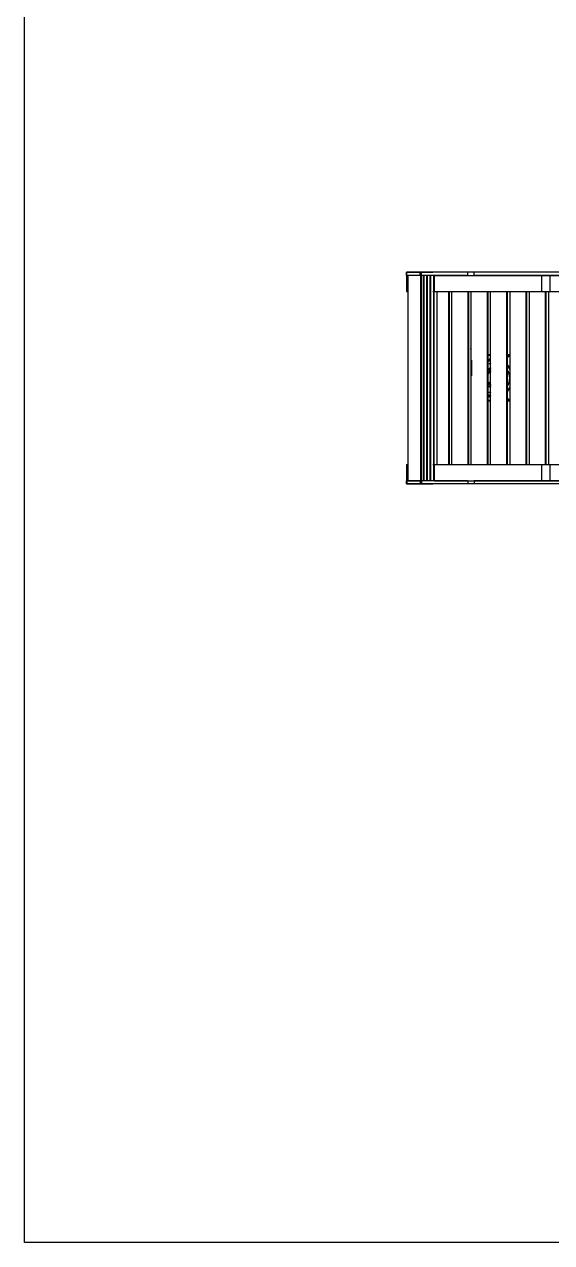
# Model space of a CAD drawing. Header units: millimetres. Extents: x 9483 to 13995, y 24552 to 30933.
# Drawn here: x 9483 to 11114, y 24552 to 28320 of the extents above; entities that cross this region are included whole.
import ezdxf

# ---------------------------------------------------------------- set-up
doc = ezdxf.new("R2010")
doc.units = ezdxf.units.MM
doc.header["$LTSCALE"] = 3
doc.layers.add('DomyÅ›lny', color=7, linetype='Continuous')

msp = doc.modelspace()

# ---------------------------------------------------------------- linework, layer by layer
msp.add_lwpolyline([(9483.3, 24552.5), (9483.3, 30933.2), (13995, 30933.2), (13995, 24552.5)], close=True)
at = {"layer": 'DomyÅ›lny', "color": 0}
for p, q in [((10664.9, 27543.6), (10664.9, 27493.6)), ((10664.9, 27543.6), (10670, 27543.6)), ((10665.2, 27543.6), (10665.2, 27553.6)), ((10665.3, 27553.6), (10746.3, 27553.6)), ((10665.7, 27553.6), (10665.7, 27543.6)), ((10666, 27543.6), (10666, 27553.6)), ((10707.2, 27553.6), (10666, 27553.6)), ((10707.2, 27543.6), (10666, 27543.6)), ((10670, 27493.6), (10670, 27543.6)), ((10670, 26908.6), (10670, 27543.6)), ((10708.1, 27543.6), (10670, 27543.6)), ((10707.2, 27543.6), (10707.2, 27553.6)), ((10708.1, 27543.6), (10708.1, 26908.6)), ((10711, 27543.6), (10711, 26908.6)), ((10855.2, 27553.6), (10711.8, 27553.6)), ((10711.8, 27543.6), (10711.8, 27553.6)), ((10855.2, 27543.6), (10711.8, 27543.6)), ((10718, 26908.6), (10718, 27543.6)), ((10719.9, 26908.6), (10719.9, 27543.6)), ((10728.6, 26908.6), (10728.6, 27543.6)), ((10730.3, 26908.6), (10730.3, 27543.6)), ((10739, 26908.6), (10739, 27543.6)), ((10740.7, 26908.6), (10740.7, 27543.6)), ((10749.4, 26908.6), (10749.4, 27543.6)), ((10751.9, 27493.6), (10751.9, 27543.6)), ((10751.9, 27543.6), (11084.1, 27543.6)), ((10855.2, 27543.6), (10855.2, 27553.6)), ((11211, 27553.6), (10874.9, 27553.6)), ((10874.9, 27543.6), (10874.9, 27553.6)), ((11211, 27543.6), (10874.9, 27543.6)), ((11084.1, 27493.6), (11084.1, 27543.6)), ((11109.3, 27493.6), (11109.3, 27543.6)), ((11109.3, 27543.6), (11163.9, 27543.6)), ((10664.9, 27493.6), (10670, 27493.6)), ((10751.1, 26958.3), (10751.1, 27494.5)), ((10751.9, 27493.6), (11084.1, 27493.6)), ((10759.8, 26958.6), (10759.8, 27493.6)), ((10795.8, 26958.6), (10795.8, 27493.6)), ((10797.7, 27493.6), (10806.4, 27493.6)), ((10797.9, 26958.6), (10797.9, 27493.6)), ((10805.8, 26958.6), (10805.8, 27493.6)), ((10855.7, 26958.6), (10855.7, 27493.6)), ((10857.6, 27493.6), (10866.4, 27493.6)), ((10857.8, 26958.6), (10857.8, 27493.6)), ((10865.7, 26958.6), (10865.7, 27493.6)), ((10915.6, 26958.6), (10915.6, 27493.6)), ((10917.5, 27493.6), (10926.3, 27493.6)), ((10917.7, 26958.6), (10917.7, 27493.6)), ((10925.6, 26958.6), (10925.6, 27493.6)), ((10975.5, 26958.6), (10975.5, 27493.6)), ((10977.5, 27493.6), (10986.2, 27493.6)), ((10977.6, 26958.6), (10977.6, 27493.6)), ((10985.5, 26958.6), (10985.5, 27493.6)), ((11035.4, 26958.6), (11035.4, 27493.6)), ((11037.4, 27493.6), (11046.1, 27493.6)), ((11037.5, 26958.6), (11037.5, 27493.6)), ((11045.4, 26958.6), (11045.4, 27493.6)), ((11095.4, 26958.6), (11095.4, 27493.6)), ((11097.3, 27493.6), (11106.1, 27493.6)), ((11097.5, 26958.6), (11097.5, 27493.6)), ((11105.4, 26958.6), (11105.4, 27493.6)), ((11109.3, 27493.6), (11163.9, 27493.6)), ((10865.9, 27281.3), (10866, 27232.9)), ((10925.6, 27297.5), (10915.6, 27297.4)), ((10925.6, 27295.5), (10915.6, 27295.4)), ((10985.5, 27297.6), (10975.5, 27297.6)), ((10985.2, 27295.6), (10975.5, 27295.6)), ((10981.6, 27292.9), (10977, 27288.3)), ((10918.7, 27250.7), (10917.6, 27252.7)), ((10977.6, 27163.5), (10981.9, 27159.3)), ((10925.6, 27156.5), (10915.6, 27156.4)), ((10925.6, 27154.5), (10915.6, 27154.4)), ((10985.5, 27156.6), (10975.5, 27156.6)), ((10985.5, 27154.6), (10975.5, 27154.6)), ((10664.9, 26958.6), (10670, 26958.6)), ((10664.9, 26958.6), (10664.9, 26908.6)), ((10670, 26908.6), (10670, 26958.6)), ((10751.9, 26908.6), (10751.9, 26958.6)), ((10751.9, 26958.6), (11084.1, 26958.6)), ((10797.7, 26958.6), (10806.4, 26958.6)), ((10857.6, 26958.6), (10866.4, 26958.6)), ((10917.5, 26958.6), (10926.3, 26958.6)), ((10977.5, 26958.6), (10986.2, 26958.6)), ((11037.4, 26958.6), (11046.1, 26958.6)), ((11084.1, 26908.6), (11084.1, 26958.6)), ((11097.3, 26958.6), (11106.1, 26958.6)), ((11109.3, 26908.6), (11109.3, 26958.6)), ((11109.3, 26958.6), (11163.9, 26958.6)), ((10664.9, 26908.6), (10670, 26908.6)), ((10665.2, 26898.6), (10665.2, 26908.6)), ((10665.3, 26898.6), (10746.3, 26898.6)), ((10665.7, 26898.6), (10665.7, 26908.6)), ((10707.2, 26908.6), (10666, 26908.6)), ((10666, 26908.6), (10666, 26898.6)), ((10707.2, 26898.6), (10666, 26898.6)), ((10670, 26908.6), (10708.1, 26908.6)), ((10707.2, 26908.6), (10707.2, 26898.6)), ((10855.2, 26908.6), (10711.8, 26908.6)), ((10711.8, 26908.6), (10711.8, 26898.6)), ((10855.2, 26898.6), (10711.8, 26898.6)), ((10751.9, 26908.6), (11084.1, 26908.6)), ((10855.2, 26908.6), (10855.2, 26898.6)), ((11211, 26908.6), (10874.9, 26908.6)), ((10874.9, 26908.6), (10874.9, 26898.6)), ((11211, 26898.6), (10874.9, 26898.6)), ((11109.3, 26908.6), (11163.9, 26908.6))]:
    msp.add_line(p, q, dxfattribs=at)
for points in [[(10665.7, 27553.6, 0), (10665.4, 27553.6, 0), (10665.3, 27553.6, 0), (10665.2, 27553.6, 0), (10665.2, 27553.6, 0), (10665.2, 27553.6, 0), (10665.2, 27553.6, 0), (10665.2, 27553.6, 0), (10665.2, 27553.6, 0), (10665.2, 27553.6, 0), (10665.2, 27553.6, 0), (10665.2, 27553.6, 0), (10665.2, 27553.6, 0), (10665.2, 27553.6, 0), (10665.2, 27553.6, 0), (10665.2, 27553.6, 0), (10665.2, 27553.6, 0), (10665.2, 27553.6, 0), (10665.2, 27553.6, 0), (10665.2, 27553.6, 0), (10665.2, 27553.6, 0), (10665.2, 27553.6, 0), (10665.3, 27553.6, 0)], [(10665.3, 27543.6, 0), (10665.2, 27543.6, 0), (10665.2, 27543.6, 0), (10665.2, 27543.6, 0), (10665.2, 27543.6, 0), (10665.2, 27543.6, 0), (10665.2, 27543.6, 0), (10665.2, 27543.6, 0), (10665.2, 27543.6, 0), (10665.2, 27543.6, 0), (10665.2, 27543.6, 0), (10665.2, 27543.6, 0), (10665.2, 27543.6, 0), (10665.2, 27543.6, 0), (10665.2, 27543.6, 0), (10665.2, 27543.6, 0), (10665.2, 27543.6, 0), (10665.2, 27543.6, 0), (10665.2, 27543.6, 0), (10665.2, 27543.6, 0), (10665.2, 27543.6, 0), (10665.2, 27543.6, 0), (10665.3, 27543.6, 0), (10665.7, 27543.6, 0)], [(10666, 27553.6, 0), (10665.7, 27553.6, 0)], [(10665.7, 27543.6, 0), (10666, 27543.6, 0)], [(10711.8, 27553.6, 0), (10710, 27553.6, 0), (10707.2, 27553.6, 0)], [(10707.2, 27543.6, 0), (10711.8, 27543.6, 0)], [(10711, 27543.6, 0), (10710.9, 27543.6, 0), (10710.4, 27543.6, 0), (10708.1, 27543.6, 0)], [(10874.9, 27553.6, 0), (10855.2, 27553.6, 0)], [(11084.1, 27543.6, 0), (11109.3, 27543.6, 0)], [(10747.1, 27493.6, 0), (10751.9, 27493.6, 0)], [(11084.1, 27493.6, 0), (11109.3, 27493.6, 0)], [(10925.6, 27271.4, 0), (10920.5, 27269.8, 0), (10915.6, 27267.6, 0)], [(10922, 27255.1, 0), (10917.9, 27252.9, 0), (10917.6, 27252.7, 0), (10917.6, 27252.7, 0), (10917.6, 27252.7, 0), (10917.6, 27252.7, 0), (10917.6, 27252.7, 0), (10917.6, 27252.7, 0), (10917.6, 27252.7, 0), (10917.6, 27252.7, 0), (10917.6, 27252.7, 0), (10917.6, 27252.7, 0), (10917.6, 27252.7, 0), (10917.6, 27252.7, 0), (10917.6, 27252.7, 0), (10917.6, 27252.7, 0), (10917.6, 27252.7, 0), (10917.6, 27252.7, 0), (10917.6, 27252.7, 0), (10917.6, 27252.7, 0), (10917.6, 27252.7, 0), (10917.7, 27252.8, 0), (10917.9, 27252.9, 0), (10920.3, 27254.2, 0), (10926.4, 27257.5, 0)], [(10926.4, 27257.5, 0), (10926.4, 27257.5, 0), (10926.4, 27257.5, 0), (10926.4, 27257.5, 0), (10926.4, 27257.5, 0), (10926.4, 27257.5, 0), (10926.4, 27257.5, 0), (10926.4, 27257.5, 0), (10926.4, 27257.5, 0), (10926.4, 27257.5, 0), (10926.4, 27257.5, 0), (10926.4, 27257.5, 0), (10926.4, 27257.5, 0), (10926.4, 27257.5, 0), (10926.4, 27257.4, 0), (10926.3, 27257.4, 0), (10925.9, 27257.2, 0), (10922, 27255.1, 0)], [(10977.6, 27201.4, 0), (10980.7, 27207.3, 0), (10982.8, 27213.4, 0), (10984.1, 27219.8, 0), (10984.6, 27226.4, 0), (10984, 27233, 0), (10982.5, 27239.6, 0), (10980.2, 27245.9, 0), (10976.9, 27251.7, 0)], [(10917.7, 27183.4, 0), (10921.6, 27181.8, 0), (10925.6, 27180.5, 0)], [(10747.1, 26958.6, 0), (10751.9, 26958.6, 0)], [(11084.1, 26958.6, 0), (11109.3, 26958.6, 0)], [(10665.7, 26908.6, 0), (10665.4, 26908.6, 0), (10665.3, 26908.6, 0), (10665.2, 26908.6, 0), (10665.2, 26908.6, 0), (10665.2, 26908.6, 0), (10665.2, 26908.6, 0), (10665.2, 26908.6, 0), (10665.2, 26908.6, 0), (10665.2, 26908.6, 0), (10665.2, 26908.6, 0), (10665.2, 26908.6, 0), (10665.2, 26908.6, 0), (10665.2, 26908.6, 0), (10665.2, 26908.6, 0), (10665.2, 26908.6, 0), (10665.2, 26908.6, 0), (10665.2, 26908.6, 0), (10665.2, 26908.6, 0), (10665.2, 26908.6, 0), (10665.2, 26908.6, 0), (10665.2, 26908.6, 0), (10665.3, 26908.6, 0)], [(10665.3, 26898.6, 0), (10665.2, 26898.6, 0), (10665.2, 26898.6, 0), (10665.2, 26898.6, 0), (10665.2, 26898.6, 0), (10665.2, 26898.6, 0), (10665.2, 26898.6, 0), (10665.2, 26898.6, 0), (10665.2, 26898.6, 0), (10665.2, 26898.6, 0), (10665.2, 26898.6, 0), (10665.2, 26898.6, 0), (10665.2, 26898.6, 0), (10665.2, 26898.6, 0), (10665.2, 26898.6, 0), (10665.2, 26898.6, 0), (10665.2, 26898.6, 0), (10665.2, 26898.6, 0), (10665.2, 26898.6, 0), (10665.2, 26898.6, 0), (10665.2, 26898.6, 0), (10665.2, 26898.6, 0), (10665.3, 26898.6, 0), (10665.7, 26898.6, 0)], [(10665.7, 26908.6, 0), (10666, 26908.6, 0)], [(10666, 26898.6, 0), (10665.7, 26898.6, 0)], [(10707.2, 26908.6, 0), (10711.8, 26908.6, 0)], [(10711.8, 26898.6, 0), (10710, 26898.6, 0), (10707.2, 26898.6, 0)], [(10711, 26908.6, 0), (10710.9, 26908.6, 0), (10710.3, 26908.6, 0), (10708.1, 26908.6, 0)], [(10874.9, 26898.6, 0), (10855.2, 26898.6, 0)], [(11084.1, 26908.6, 0), (11109.3, 26908.6, 0)]]:
    msp.add_polyline3d(points, dxfattribs=at)
for centre, radius, start, end in [((10867.4, 27315.8), 4, 114.8091, 245.1909), ((10881.9, 27281.4), 16, 180.1252, 188.2303), ((10937.6, 27226), 60.5, 101.3989, 109.1534), ((10937.6, 27226), 57.5, 102.0022, 110.195), ((10937.6, 27226), 55, 102.5565, 111.156), ((10992.9, 27281.6), 16, 117.6087, 135.1252), ((10992.9, 27281.6), 8, 157.9505, 180.1252), ((10992.9, 27281.6), 8, 180.1252, 202.0495), ((10937.6, 27226), 26, 117.3799, 141.7057), ((10937.6, 27226), 25, 118.5734, 145.0555), ((10937.6, 27226), 25, 118.5734, 145.0555), ((10937.6, 27226), 47.2, 104.6777, 114.875), ((10937.6, 27226), 47, 104.7251, 114.9588), ((10937.6, 27226), 47.1, 104.7098, 114.9318), ((10937.6, 27226), 31.1, 112.6495, 129.7389), ((10937.6, 27226), 30.6, 113.0413, 130.523), ((10937.6, 27226), 23, 121.3238, 149.6599), ((10937.6, 27226), 47.1, 326.989, 31.6914), ((10937.6, 27226), 47, 326.9883, 31.5973), ((10937.6, 27226), 57.5, 33.4724, 45.8267), ((10937.6, 27226), 55, 29.3002, 43.2387), ((10937.6, 27226), 47.2, 0.1252, 31.8889), ((10937.6, 27226), 30.6, 224.0875, 246.9587), ((10937.6, 27226), 31.1, 225.032, 247.3505), ((10937.6, 27226), 23, 207.0691, 238.6762), ((10937.6, 27226), 25, 217.4392, 241.4266), ((10937.6, 27226), 25, 217.4392, 241.4266), ((10937.6, 27226), 26, 220.2298, 242.6201), ((10937.6, 27226), 47.2, 326.3504, 0.1252), ((10937.6, 27226), 47, 242.1947, 255.2749), ((10937.6, 27226), 47.1, 242.2253, 255.2902), ((10937.6, 27226), 47.2, 242.2897, 255.3223), ((10937.6, 27226), 55, 246.4861, 257.4435), ((10937.6, 27226), 57.5, 247.5657, 257.9978), ((10937.6, 27226), 60.5, 248.7338, 258.6011), ((10937.6, 27226), 55, 313.6652, 330.6998), ((10937.6, 27226), 57.5, 311.3322, 326.5276), ((10993.2, 27170.6), 8, 163.1722, 180.1252), ((10993.2, 27170.6), 8, 180.1252, 196.8278), ((10867.8, 27135.8), 4, 121.1934, 238.8066), ((10993.2, 27170.6), 16, 225.1252, 241.4067)]:
    msp.add_arc(centre, radius, start, end, dxfattribs=at)

doc.saveas('drawing.dxf')
